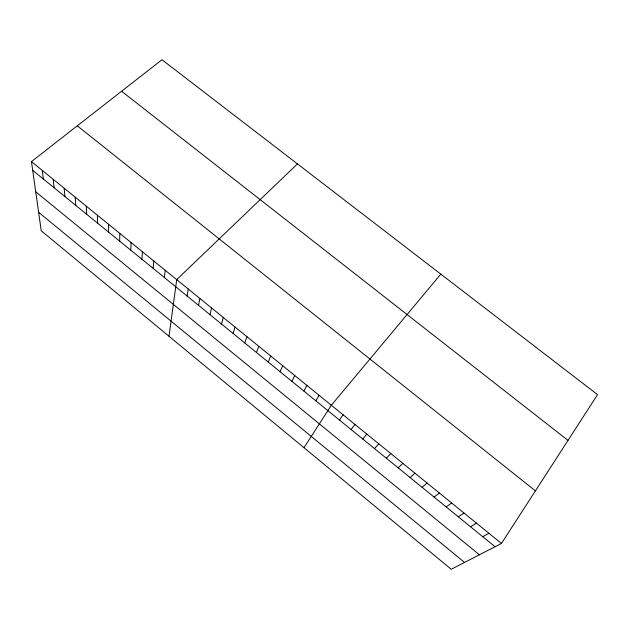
<?xml version="1.0" encoding="UTF-8"?>
<svg xmlns="http://www.w3.org/2000/svg" width="629" height="629" viewBox="0 0 629 629"><rect width="100%" height="100%" fill="white"/><g stroke="black" fill="none" stroke-linecap="round" stroke-linejoin="round"><path stroke-width="0.94" d="M119.691 241.143L119.785 233.383M130.793 250.185L131.06 242.542M141.95 259.266L142.39 251.749M153.162 268.394L153.775 260.996M164.428 277.562L165.215 270.289M169.012 336.263L176.718 279.63L297.454 163.894M187.112 296.031L188.268 289.018M198.536 305.324L199.873 298.445M210.015 314.673L211.533 307.919M221.55 324.061L223.256 317.441M233.139 333.496L235.034 327.009M244.783 342.978L246.867 336.625M256.483 352.499L258.755 346.288M268.237 362.068L270.706 355.99M280.054 371.692L282.712 365.748M291.927 381.355L294.781 375.552M303.854 391.065L306.913 385.404M315.837 400.822L319.1 395.311M303.988 447.691L331.349 405.257L440.819 274.134M501.455 543.456L597.55 394.642L161.983 59.731L31.45 161.614L41.231 230.78L451.252 569.269L501.455 543.456L31.45 161.614M339.463 420.054L343.119 414.826M351.1 429.521L354.953 424.433M362.784 439.034L366.841 434.089M374.53 448.595L378.784 443.799M386.324 458.203L390.782 453.548M398.181 467.85L402.843 463.345M410.092 477.545L414.967 473.189M422.059 487.294L427.138 483.08M434.081 497.083L439.372 493.018M446.165 506.919L451.669 503.011M458.305 516.794L464.021 513.044M470.508 526.725L476.436 523.131M482.765 536.71L488.914 533.266M121.594 91.252L568.003 440.402M77.304 125.831L535.405 490.872M32.677 170.31L495.078 546.735M35.719 191.782L479.408 554.794M38.621 212.287L464.556 562.428M42.308 170.443L43.377 179.021M53.221 179.304L54.133 187.772M64.189 188.213L64.929 196.562M75.197 197.16L75.779 205.4M86.267 206.155L86.684 214.269M97.385 215.181L97.637 223.185M108.558 224.262L108.636 232.14"/></g></svg>
